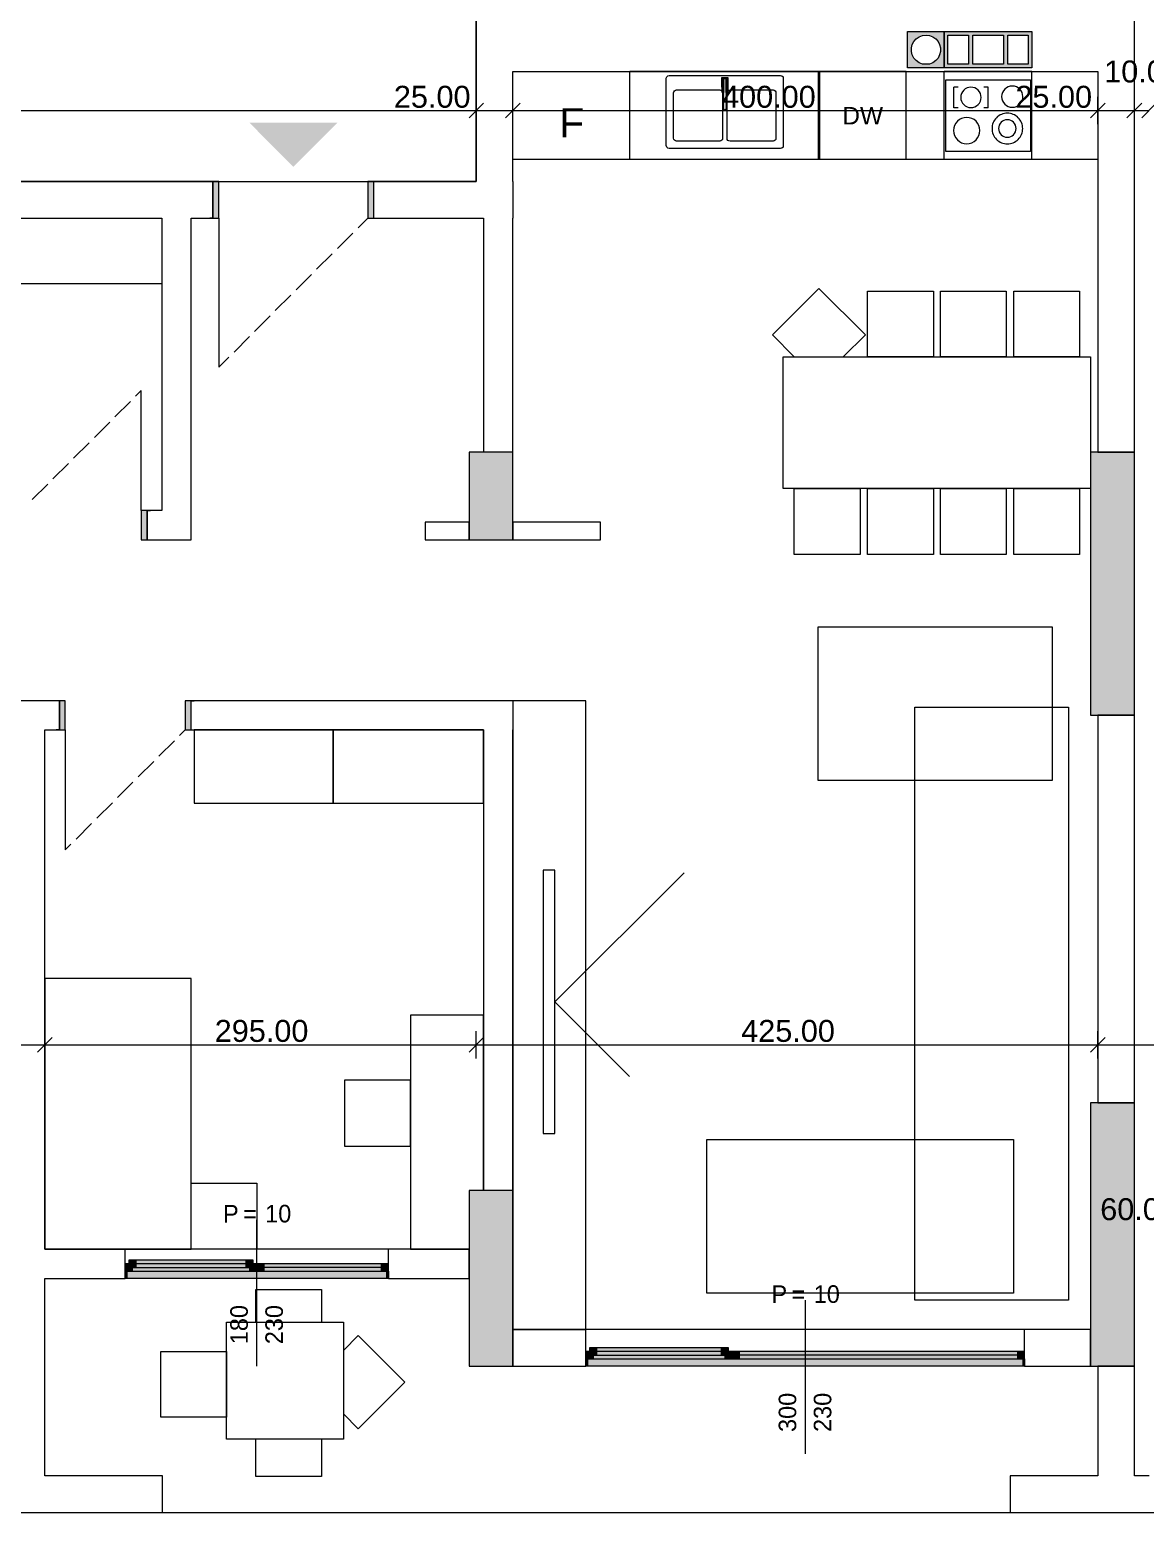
# Model space of a CAD drawing. Header units: millimetres. Extents: x 5493291 to 5652041, y -5155064 to -5098765.
# Drawn here: x 5576002 to 5583631, y -5130992 to -5120854 of the extents above; entities that cross this region are included whole.
import ezdxf

# ---------------------------------------------------------------- set-up
doc = ezdxf.new("R2010")
doc.units = ezdxf.units.MM
doc.header["$MEASUREMENT"] = 0
doc.layers.add('Drawing & Figure', color=7, linetype='Continuous')
for name, color, linetype, lineweight in [('Drawing & Figure_Pen_No__1', 7, 'Continuous', 13), ('Drawing & Figure_Pen_No__101', 252, 'Continuous', 13), ('Drawing & Figure_Pen_No__2', 8, 'Continuous', 13)]:
    doc.layers.add(name, color=color, linetype=linetype, lineweight=lineweight)
for name, color, linetype, lineweight, true_color in [('Drawing & Figure_Pen_No__102', 7, 'Continuous', 13, 0xcccccc), ('Drawing & Figure_Pen_No__105', 7, 'Continuous', 13, 0xcae6ff), ('Drawing & Figure_Pen_No__145', 7, 'Continuous', 13, 0x0077b0), ('Drawing & Figure_Pen_No__181', 7, 'Continuous', 5, 0x282828), ('Drawing & Figure_Pen_No__61', 7, 'Continuous', 13, 0x6a6a6a), ('Drawing & Figure_Pen_No__62', 7, 'Continuous', 13, 0xaaaaaa), ('Drawing & Figure_Pen_No__65', 7, 'Continuous', 20, 0x80c2ff)]:
    doc.layers.add(name, color=color, linetype=linetype, lineweight=lineweight, true_color=true_color)
doc.styles.add('GENERATED_STYLE_1', font='GIL_____.TTF')
doc.styles.add('GENERATED_STYLE_2', font='arial.ttf')
doc.styles.add('GENERATED_STYLE_3', font='ARIALUNI.ttf')

msp = doc.modelspace()

# ---------------------------------------------------------------- hatches: boundary and pattern name
at = {"layer": 'Drawing & Figure', "linetype": 'Continuous', "lineweight": 0}
h = msp.add_hatch(color=1, dxfattribs=at)
h.paths.add_polyline_path([(5582005, -5120886), (5582005, -5121096), (5582005, -5121116), (5582255, -5121116), (5582255, -5120866), (5582005, -5120866)])
h.paths.add_polyline_path([(5582031, -5121004), (5582031, -5120979), (5582037, -5120956), (5582048, -5120935), (5582064, -5120917), (5582084, -5120903), (5582106, -5120894), (5582131, -5120891), (5582154, -5120894), (5582177, -5120903), (5582197, -5120917), (5582213, -5120935), (5582224, -5120956), (5582230, -5120979), (5582230, -5121004), (5582224, -5121027), (5582213, -5121048), (5582197, -5121066), (5582177, -5121080), (5582154, -5121089), (5582131, -5121091), (5582106, -5121089), (5582084, -5121080), (5582064, -5121066), (5582048, -5121048), (5582037, -5121027)], flags=0)
h = msp.add_hatch(color=1, dxfattribs=at)
h.paths.add_polyline_path([(5582255, -5120866), (5582255, -5121116), (5582855, -5121116), (5582855, -5120866), (5582685, -5120866)])
h.paths.add_polyline_path([(5582280, -5120891), (5582421, -5120891), (5582421, -5121091), (5582280, -5121091)], flags=0)
h.paths.add_polyline_path([(5582661, -5121091), (5582450, -5121091), (5582450, -5120891), (5582661, -5120891)], flags=0)
h.paths.add_polyline_path([(5582690, -5121091), (5582690, -5120891), (5582830, -5120891), (5582830, -5121091)], flags=0)
at = {"layer": 'Drawing & Figure_Pen_No__1', "linetype": 'Continuous', "lineweight": 0, "true_color": 0xffffff}
for points in [[(5580775, -5121247), (5580775, -5121182), (5580735, -5121182), (5580735, -5121247), (5580747, -5121247), (5580747, -5121197), (5580749, -5121190), (5580756, -5121187), (5580761, -5121190), (5580764, -5121197), (5580764, -5121247)], [(5580736, -5121283), (5580747, -5121283), (5580747, -5121248), (5580736, -5121248)], [(5580764, -5121394), (5580764, -5121197), (5580761, -5121190), (5580756, -5121187), (5580749, -5121190), (5580747, -5121197), (5580747, -5121394), (5580749, -5121401), (5580756, -5121403), (5580761, -5121401)], [(5580775, -5121283), (5580775, -5121248), (5580764, -5121248), (5580764, -5121283)], [(5577255, -5122142), (5577295, -5122142), (5577295, -5121892), (5577255, -5121892)], [(5578355, -5121892), (5578315, -5121892), (5578315, -5122142), (5578355, -5122142)], [(5576805, -5124142), (5576765, -5124142), (5576765, -5124342), (5576805, -5124342)], [(5576205, -5125642), (5576245, -5125642), (5576245, -5125442), (5576205, -5125442)], [(5577105, -5125442), (5577065, -5125442), (5577065, -5125642), (5577105, -5125642)], [(5576680, -5129317), (5576730, -5129317), (5576730, -5129267), (5576680, -5129267)], [(5576730, -5129267), (5576730, -5129317), (5576705, -5129317), (5576705, -5129342), (5577505, -5129342), (5577505, -5129317), (5577480, -5129317), (5577480, -5129267)], [(5576730, -5129317), (5577480, -5129317), (5577480, -5129267), (5576730, -5129267)], [(5577530, -5129267), (5577480, -5129267), (5577480, -5129317), (5577530, -5129317)], [(5576655, -5129342), (5576705, -5129342), (5576705, -5129317), (5576680, -5129317), (5576680, -5129292), (5576655, -5129292)], [(5578455, -5129342), (5576655, -5129342), (5576655, -5129392), (5576665, -5129392), (5578445, -5129392), (5578455, -5129392)], [(5576655, -5129392), (5576665, -5129392), (5576665, -5129342), (5576655, -5129342)], [(5577555, -5129292), (5577530, -5129292), (5577530, -5129317), (5577505, -5129317), (5577505, -5129342), (5577555, -5129342)], [(5577555, -5129342), (5577605, -5129342), (5577605, -5129292), (5577555, -5129292)], [(5578405, -5129292), (5577605, -5129292), (5577605, -5129342), (5578405, -5129342)], [(5578455, -5129292), (5578405, -5129292), (5578405, -5129342), (5578455, -5129342)], [(5578445, -5129392), (5578455, -5129392), (5578455, -5129342), (5578445, -5129342)], [(5579805, -5129941), (5579856, -5129941), (5579856, -5129917), (5579830, -5129917), (5579830, -5129892), (5579805, -5129892)], [(5579830, -5129917), (5579881, -5129917), (5579881, -5129867), (5579830, -5129867)], [(5579881, -5129867), (5579881, -5129917), (5579856, -5129917), (5579856, -5129941), (5580756, -5129941), (5580756, -5129917), (5580731, -5129917), (5580731, -5129867)], [(5579881, -5129917), (5580731, -5129917), (5580731, -5129867), (5579881, -5129867)], [(5580780, -5129867), (5580731, -5129867), (5580731, -5129917), (5580780, -5129917)], [(5580805, -5129892), (5580780, -5129892), (5580780, -5129917), (5580756, -5129917), (5580756, -5129941), (5580805, -5129941)], [(5580805, -5129941), (5580855, -5129941), (5580855, -5129892), (5580805, -5129892)], [(5582756, -5129892), (5580855, -5129892), (5580855, -5129941), (5582756, -5129941)], [(5582805, -5129892), (5582756, -5129892), (5582756, -5129941), (5582805, -5129941)], [(5582805, -5129941), (5579805, -5129941), (5579805, -5129992), (5579815, -5129992), (5582795, -5129992), (5582805, -5129992)], [(5579805, -5129992), (5579815, -5129992), (5579815, -5129941), (5579805, -5129941)], [(5582795, -5129992), (5582805, -5129992), (5582805, -5129941), (5582795, -5129941)]]:
    msp.add_hatch(color=7, dxfattribs=at).paths.add_polyline_path(points)
at = {"layer": 'Drawing & Figure_Pen_No__1', "linetype": 'Continuous', "lineweight": 0, "true_color": 0x000000}
for points in [[(5578105, -5121491), (5577505, -5121491), (5577805, -5121792)], [(5579306, -5123742), (5579006, -5123742), (5579006, -5124342), (5579306, -5124342)], [(5583556, -5123742), (5583255, -5123742), (5583255, -5125542), (5583556, -5125542)], [(5583556, -5128191), (5583255, -5128191), (5583255, -5129992), (5583556, -5129992)], [(5579306, -5128791), (5579006, -5128791), (5579006, -5129992), (5579306, -5129992)]]:
    msp.add_hatch(color=18, dxfattribs=at).paths.add_polyline_path(points)

# ---------------------------------------------------------------- linework, layer by layer
at = {"layer": 'Drawing & Figure_Pen_No__1', "color": 7, "linetype": 'Continuous', "lineweight": 13}
for points in [[(5583556, -5123742), (5583556, -5118741)], [(5579055, -5120091), (5579055, -5121892)], [(5579055, -5121892), (5579055, -5120092)], [(5582005, -5120866), (5582255, -5120866)], [(5582005, -5120886), (5582005, -5120866)], [(5582255, -5120866), (5582255, -5121116)], [(5582255, -5120866), (5582685, -5120866)], [(5582255, -5121116), (5582255, -5120866)], [(5582685, -5120866), (5582855, -5120866)], [(5582855, -5120866), (5582855, -5121116)], [(5582005, -5121096), (5582005, -5120886)], [(5582031, -5120979), (5582037, -5120956)], [(5582037, -5120956), (5582048, -5120935)], [(5582048, -5120935), (5582064, -5120917)], [(5582064, -5120917), (5582084, -5120903)], [(5582084, -5120903), (5582106, -5120894)], [(5582106, -5120894), (5582131, -5120891)], [(5582131, -5120891), (5582154, -5120894)], [(5582154, -5120894), (5582177, -5120903)], [(5582177, -5120903), (5582197, -5120917)], [(5582197, -5120917), (5582213, -5120935)], [(5582213, -5120935), (5582224, -5120956)], [(5582224, -5120956), (5582230, -5120979)], [(5582280, -5120891), (5582421, -5120891)], [(5582280, -5121091), (5582280, -5120891)], [(5582421, -5120891), (5582421, -5121091)], [(5582450, -5121091), (5582450, -5120891)], [(5582450, -5120891), (5582661, -5120891)], [(5582661, -5120891), (5582661, -5121091)], [(5582690, -5121091), (5582690, -5120891)], [(5582690, -5120891), (5582830, -5120891)], [(5582830, -5120891), (5582830, -5121091)], [(5582031, -5121004), (5582031, -5120979)], [(5582037, -5121027), (5582031, -5121004)], [(5582048, -5121048), (5582037, -5121027)], [(5582064, -5121066), (5582048, -5121048)], [(5582084, -5121080), (5582064, -5121066)], [(5582197, -5121066), (5582177, -5121080)], [(5582213, -5121048), (5582197, -5121066)], [(5582224, -5121027), (5582213, -5121048)], [(5582230, -5121004), (5582224, -5121027)], [(5582230, -5120979), (5582230, -5121004)], [(5579306, -5121141), (5583306, -5121141)], [(5579306, -5121892), (5579306, -5121141)], [(5582005, -5121116), (5582005, -5121096)], [(5582255, -5121116), (5582005, -5121116)], [(5582106, -5121089), (5582084, -5121080)], [(5582131, -5121091), (5582106, -5121089)], [(5582154, -5121089), (5582131, -5121091)], [(5582177, -5121080), (5582154, -5121089)], [(5582855, -5121116), (5582255, -5121116)], [(5582421, -5121091), (5582280, -5121091)], [(5582661, -5121091), (5582450, -5121091)], [(5582830, -5121091), (5582690, -5121091)], [(5583306, -5121141), (5583306, -5123742)], [(5579055, -5121501), (5579055, -5121314)], [(5579306, -5121501), (5579306, -5121314)], [(5583306, -5121501), (5583306, -5121314)], [(5583556, -5121501), (5583556, -5121314)], [(5562205, -5121407), (5579055, -5121407)], [(5579055, -5121407), (5579306, -5121407)], [(5579306, -5121407), (5583306, -5121407)], [(5583306, -5121407), (5583556, -5121407)], [(5583556, -5121407), (5583656, -5121407)], [(5548204, -5121892), (5579055, -5121892)], [(5577255, -5121892), (5573655, -5121892)], [(5577255, -5121892), (5577233, -5121892)], [(5577255, -5121892), (5577233, -5121892)], [(5577255, -5121892), (5577233, -5121892)], [(5577255, -5122142), (5577255, -5121892)], [(5577255, -5122142), (5577255, -5121892)], [(5577255, -5122142), (5577255, -5121892)], [(5578355, -5121892), (5578377, -5121892)], [(5578355, -5122142), (5578355, -5121892)], [(5579055, -5121892), (5578355, -5121892)], [(5578355, -5122142), (5578355, -5121892)], [(5578355, -5122142), (5578355, -5121892)], [(5578355, -5121892), (5578377, -5121892)], [(5578355, -5121892), (5578377, -5121892)], [(5579306, -5121892), (5579306, -5122142)], [(5573655, -5122142), (5576905, -5122142)], [(5576905, -5122142), (5576905, -5124142)], [(5577105, -5122142), (5577255, -5122142)], [(5577105, -5124142), (5577105, -5122142)], [(5577255, -5122142), (5577233, -5122142)], [(5577255, -5122142), (5577233, -5122142)], [(5577255, -5122142), (5577233, -5122142)], [(5578355, -5122142), (5578377, -5122142)], [(5578355, -5122142), (5579105, -5122142)], [(5578355, -5122142), (5578377, -5122142)], [(5578355, -5122142), (5578377, -5122142)], [(5579105, -5122142), (5579105, -5123742)], [(5579306, -5123742), (5579306, -5122142)], [(5579306, -5123742), (5579006, -5123742)], [(5579006, -5123742), (5579006, -5124342)], [(5579306, -5123742), (5579105, -5123742)], [(5579306, -5124342), (5579306, -5123742)], [(5583556, -5123742), (5583255, -5123742)], [(5583255, -5123742), (5583255, -5125542)], [(5583306, -5123742), (5583556, -5123742)], [(5583556, -5125542), (5583556, -5123742)], [(5576805, -5124142), (5576827, -5124142)], [(5576805, -5124142), (5576805, -5124342)], [(5576905, -5124142), (5576805, -5124142)], [(5576805, -5124142), (5576805, -5124342)], [(5576805, -5124142), (5576805, -5124342)], [(5576805, -5124142), (5576827, -5124142)], [(5576805, -5124142), (5576827, -5124142)], [(5577105, -5124342), (5577105, -5124142)], [(5579006, -5124222), (5578706, -5124222)], [(5578706, -5124222), (5578706, -5124342)], [(5579006, -5124342), (5579006, -5124222)], [(5579905, -5124222), (5579306, -5124222)], [(5579306, -5124222), (5579306, -5124342)], [(5579905, -5124342), (5579905, -5124222)], [(5576805, -5124342), (5576827, -5124342)], [(5576805, -5124342), (5577105, -5124342)], [(5576805, -5124342), (5576827, -5124342)], [(5576805, -5124342), (5576827, -5124342)], [(5578706, -5124342), (5579006, -5124342)], [(5579006, -5124342), (5579306, -5124342)], [(5579306, -5124342), (5579905, -5124342)], [(5576205, -5125442), (5575805, -5125442)], [(5576205, -5125442), (5576183, -5125442)], [(5576205, -5125442), (5576183, -5125442)], [(5576205, -5125442), (5576183, -5125442)], [(5576205, -5125642), (5576205, -5125442)], [(5576205, -5125642), (5576205, -5125442)], [(5576205, -5125642), (5576205, -5125442)], [(5577105, -5125442), (5577127, -5125442)], [(5577105, -5125642), (5577105, -5125442)], [(5579306, -5125442), (5577105, -5125442)], [(5577105, -5125642), (5577105, -5125442)], [(5577105, -5125642), (5577105, -5125442)], [(5577105, -5125442), (5577127, -5125442)], [(5577105, -5125442), (5577127, -5125442)], [(5579306, -5125442), (5579306, -5125642)], [(5583255, -5125542), (5583556, -5125542)], [(5583306, -5125542), (5583306, -5128191)], [(5583556, -5125542), (5583306, -5125542)], [(5583556, -5128191), (5583556, -5125542)], [(5576105, -5125642), (5576205, -5125642)], [(5576105, -5129192), (5576105, -5125642)], [(5576205, -5125642), (5576183, -5125642)], [(5576205, -5125642), (5576183, -5125642)], [(5576205, -5125642), (5576183, -5125642)], [(5577105, -5125642), (5577127, -5125642)], [(5577105, -5125642), (5579105, -5125642)], [(5577105, -5125642), (5577127, -5125642)], [(5577105, -5125642), (5577127, -5125642)], [(5579105, -5125642), (5579105, -5128791)], [(5579306, -5128791), (5579306, -5125642)], [(5576105, -5127889), (5576105, -5127701)], [(5579055, -5127889), (5579055, -5127701)], [(5583306, -5127889), (5583306, -5127701)], [(5575905, -5127795), (5576105, -5127795)], [(5576105, -5127795), (5579055, -5127795)], [(5579055, -5127795), (5583306, -5127795)], [(5583306, -5127795), (5583906, -5127795)], [(5583556, -5128191), (5583255, -5128191)], [(5583255, -5128191), (5583255, -5129992)], [(5583306, -5128191), (5583556, -5128191)], [(5583556, -5129992), (5583556, -5128191)], [(5579306, -5128791), (5579006, -5128791)], [(5579006, -5128791), (5579006, -5129992)], [(5579306, -5128791), (5579105, -5128791)], [(5579306, -5129992), (5579306, -5128791)], [(5576655, -5129192), (5576105, -5129192)], [(5576655, -5129292), (5576655, -5129192)], [(5578455, -5129292), (5578455, -5129192)], [(5579006, -5129192), (5578455, -5129192)], [(5579006, -5129392), (5579006, -5129192)], [(5576655, -5129342), (5576655, -5129292)], [(5576655, -5129392), (5576655, -5129342)], [(5576655, -5129392), (5576655, -5129342)], [(5578455, -5129342), (5578455, -5129292)], [(5578455, -5129392), (5578455, -5129342)], [(5578455, -5129392), (5578455, -5129342)], [(5576105, -5130742), (5576105, -5129392)], [(5576105, -5129392), (5576655, -5129392)], [(5578455, -5129392), (5579006, -5129392)], [(5579805, -5129742), (5579306, -5129742)], [(5579306, -5129742), (5579306, -5129992)], [(5579805, -5129892), (5579805, -5129742)], [(5582805, -5129892), (5582805, -5129742)], [(5583255, -5129742), (5582805, -5129742)], [(5583255, -5129992), (5583255, -5129742)], [(5579805, -5129941), (5579805, -5129892)], [(5582805, -5129941), (5582805, -5129892)], [(5579006, -5129992), (5579306, -5129992)], [(5579306, -5129992), (5579805, -5129992)], [(5579805, -5129992), (5579805, -5129941)], [(5579805, -5129992), (5579805, -5129941)], [(5582805, -5129992), (5582805, -5129941)], [(5582805, -5129992), (5582805, -5129941)], [(5582805, -5129992), (5583255, -5129992)], [(5583255, -5129992), (5583556, -5129992)], [(5583306, -5129992), (5583306, -5130742)], [(5583556, -5129992), (5583306, -5129992)], [(5583556, -5130742), (5583556, -5129992)], [(5576911, -5130742), (5576105, -5130742)], [(5576911, -5130992), (5576911, -5130742)], [(5583306, -5130742), (5582706, -5130742)], [(5582706, -5130742), (5582706, -5130992)], [(5583656, -5130742), (5583556, -5130742)], [(5540454, -5130992), (5619357, -5130992)], [(5540454, -5130992), (5619357, -5130992)], [(5575305, -5130992), (5576911, -5130992)], [(5582706, -5130992), (5584506, -5130992)]]:
    msp.add_lwpolyline(points, dxfattribs=at)
at = {"layer": 'Drawing & Figure_Pen_No__101', "color": 252, "linetype": 'Continuous', "lineweight": 13}
for points in [[(5574805, -5122142), (5576905, -5122142)], [(5576905, -5122142), (5576905, -5122592)], [(5576905, -5122592), (5574805, -5122592)], [(5581080, -5122941), (5581398, -5122623)], [(5581398, -5122623), (5581716, -5122941)], [(5581730, -5122642), (5582181, -5122642)], [(5581730, -5123092), (5581730, -5122642)], [(5582181, -5122642), (5582181, -5123092)], [(5582230, -5122642), (5582680, -5122642)], [(5582230, -5123092), (5582230, -5122642)], [(5582680, -5122642), (5582680, -5123092)], [(5582731, -5122642), (5583180, -5122642)], [(5582731, -5123092), (5582731, -5122642)], [(5583180, -5122642), (5583180, -5123092)], [(5581230, -5123092), (5581080, -5122941)], [(5581716, -5122941), (5581565, -5123092)], [(5581155, -5123992), (5581155, -5123092)], [(5581155, -5123092), (5583255, -5123092)], [(5582181, -5123092), (5581730, -5123092)], [(5582680, -5123092), (5582230, -5123092)], [(5583180, -5123092), (5582731, -5123092)], [(5583255, -5123092), (5583255, -5123992)], [(5583255, -5123992), (5581155, -5123992)], [(5581230, -5123992), (5581680, -5123992)], [(5581230, -5124442), (5581230, -5123992)], [(5581680, -5123992), (5581680, -5124442)], [(5581730, -5123992), (5582181, -5123992)], [(5581730, -5124442), (5581730, -5123992)], [(5582181, -5123992), (5582181, -5124442)], [(5582230, -5123992), (5582680, -5123992)], [(5582230, -5124442), (5582230, -5123992)], [(5582680, -5123992), (5582680, -5124442)], [(5582731, -5123992), (5583180, -5123992)], [(5582731, -5124442), (5582731, -5123992)], [(5583180, -5123992), (5583180, -5124442)], [(5581680, -5124442), (5581230, -5124442)], [(5582181, -5124442), (5581730, -5124442)], [(5582680, -5124442), (5582230, -5124442)], [(5583180, -5124442), (5582731, -5124442)], [(5581394, -5125988), (5581394, -5124938)], [(5581394, -5124938), (5582994, -5124938)], [(5582994, -5124938), (5582994, -5125988)], [(5579805, -5125442), (5579306, -5125442)], [(5579306, -5125442), (5579306, -5129742)], [(5579805, -5129742), (5579805, -5125442)], [(5582055, -5129542), (5582055, -5125486)], [(5582055, -5125486), (5583105, -5125486)], [(5583105, -5125486), (5583105, -5129542)], [(5578076, -5125642), (5577127, -5125642)], [(5577127, -5125642), (5577127, -5126142)], [(5578076, -5126142), (5578076, -5125642)], [(5579105, -5125642), (5578076, -5125642)], [(5578076, -5125642), (5578076, -5126142)], [(5579105, -5126142), (5579105, -5125642)], [(5582994, -5125988), (5581394, -5125988)], [(5577127, -5126142), (5578076, -5126142)], [(5578076, -5126142), (5579105, -5126142)], [(5579592, -5126602), (5579513, -5126602)], [(5579513, -5126602), (5579513, -5128402)], [(5579592, -5128402), (5579592, -5126602)], [(5579592, -5127502), (5580476, -5126618)], [(5577105, -5127341), (5576105, -5127341)], [(5576105, -5127341), (5576105, -5129192)], [(5577105, -5129192), (5577105, -5127341)], [(5579592, -5127502), (5580103, -5128012)], [(5579105, -5127592), (5578605, -5127592)], [(5578605, -5127592), (5578605, -5129192)], [(5579105, -5128791), (5579105, -5127592)], [(5578605, -5128037), (5578155, -5128037)], [(5578155, -5128037), (5578155, -5128487)], [(5578605, -5128487), (5578605, -5128037)], [(5579513, -5128402), (5579592, -5128402)], [(5580633, -5129492), (5580633, -5128442)], [(5580633, -5128442), (5582729, -5128442)], [(5582729, -5128442), (5582729, -5129492)], [(5578155, -5128487), (5578605, -5128487)], [(5577105, -5129192), (5577105, -5128742)], [(5577105, -5128742), (5577555, -5128742)], [(5577555, -5128742), (5577555, -5129192)], [(5576105, -5129192), (5577105, -5129192)], [(5577555, -5129192), (5577105, -5129192)], [(5578605, -5129192), (5579006, -5129192)], [(5577548, -5129692), (5577548, -5129467)], [(5577548, -5129467), (5577998, -5129467)], [(5577998, -5129467), (5577998, -5129692)], [(5582729, -5129492), (5580633, -5129492)], [(5583105, -5129542), (5582055, -5129542)], [(5577348, -5129692), (5578148, -5129692)], [(5577348, -5130492), (5577348, -5129692)], [(5578148, -5129692), (5578148, -5130492)], [(5578148, -5129884), (5578249, -5129783)], [(5578249, -5129783), (5578567, -5130101)], [(5579306, -5129742), (5579805, -5129742)], [(5576898, -5130342), (5576898, -5129892)], [(5576898, -5129892), (5577348, -5129892)], [(5577348, -5129892), (5577348, -5130342)], [(5578567, -5130101), (5578249, -5130420)], [(5577348, -5130342), (5576898, -5130342)], [(5578249, -5130420), (5578148, -5130319)], [(5578148, -5130492), (5577348, -5130492)], [(5577548, -5130746), (5577548, -5130492)], [(5577998, -5130492), (5577998, -5130746)], [(5577998, -5130746), (5577548, -5130746)]]:
    msp.add_lwpolyline(points, dxfattribs=at)
at = {"layer": 'Drawing & Figure_Pen_No__102', "color": 254, "linetype": 'Continuous', "lineweight": 13, "true_color": 0xcccccc}
for points in [[(5581405, -5121141), (5580105, -5121141)], [(5580105, -5121742), (5580105, -5121141)], [(5580355, -5121186), (5580358, -5121176)], [(5580358, -5121176), (5580365, -5121169)], [(5580365, -5121169), (5580375, -5121167)], [(5580375, -5121167), (5581135, -5121167)], [(5581135, -5121167), (5581145, -5121169)], [(5581145, -5121169), (5581153, -5121176)], [(5581153, -5121176), (5581155, -5121186)], [(5581995, -5121141), (5581395, -5121141)], [(5581395, -5121742), (5581395, -5121141)], [(5581405, -5121742), (5581405, -5121141)], [(5581995, -5121742), (5581995, -5121141)], [(5582855, -5121141), (5582255, -5121141)], [(5582255, -5121742), (5582255, -5121141)], [(5582855, -5121742), (5582855, -5121141)], [(5580355, -5121647), (5580355, -5121186)], [(5580425, -5121266), (5580720, -5121266)], [(5580735, -5121247), (5580735, -5121182)], [(5580735, -5121182), (5580775, -5121182)], [(5580747, -5121247), (5580735, -5121247)], [(5580736, -5121283), (5580736, -5121248)], [(5580736, -5121248), (5580747, -5121248)], [(5580747, -5121197), (5580749, -5121190)], [(5580749, -5121190), (5580747, -5121197)], [(5580747, -5121394), (5580747, -5121197)], [(5580747, -5121197), (5580747, -5121247)], [(5580747, -5121248), (5580747, -5121283)], [(5580749, -5121190), (5580756, -5121187)], [(5580756, -5121187), (5580749, -5121190)], [(5580756, -5121187), (5580761, -5121190)], [(5580761, -5121190), (5580756, -5121187)], [(5580761, -5121190), (5580764, -5121197)], [(5580764, -5121197), (5580761, -5121190)], [(5580764, -5121197), (5580764, -5121394)], [(5580764, -5121247), (5580764, -5121197)], [(5580775, -5121247), (5580764, -5121247)], [(5580764, -5121283), (5580764, -5121248)], [(5580764, -5121248), (5580775, -5121248)], [(5580775, -5121182), (5580775, -5121247)], [(5580775, -5121248), (5580775, -5121283)], [(5580791, -5121266), (5581085, -5121266)], [(5581155, -5121186), (5581155, -5121647)], [(5582266, -5121687), (5582266, -5121197)], [(5582266, -5121197), (5582845, -5121197)], [(5582321, -5121388), (5582321, -5121248)], [(5582350, -5121248), (5582321, -5121248)], [(5582555, -5121248), (5582526, -5121248)], [(5582555, -5121388), (5582555, -5121248)], [(5582845, -5121197), (5582845, -5121687)], [(5580405, -5121597), (5580405, -5121286)], [(5580747, -5121283), (5580736, -5121283)], [(5580740, -5121286), (5580740, -5121597)], [(5580775, -5121283), (5580764, -5121283)], [(5580770, -5121597), (5580770, -5121286)], [(5581105, -5121286), (5581105, -5121597)], [(5580749, -5121401), (5580747, -5121394)], [(5580756, -5121403), (5580749, -5121401)], [(5580761, -5121401), (5580756, -5121403)], [(5580764, -5121394), (5580761, -5121401)], [(5582350, -5121388), (5582321, -5121388)], [(5582555, -5121388), (5582526, -5121388)], [(5580358, -5121657), (5580355, -5121647)], [(5580365, -5121664), (5580358, -5121657)], [(5580375, -5121666), (5580365, -5121664)], [(5581135, -5121666), (5580375, -5121666)], [(5580720, -5121616), (5580425, -5121616)], [(5581085, -5121616), (5580791, -5121616)], [(5581145, -5121664), (5581135, -5121666)], [(5581153, -5121657), (5581145, -5121664)], [(5581155, -5121647), (5581153, -5121657)], [(5581405, -5121742), (5580105, -5121742)], [(5581995, -5121742), (5581395, -5121742)], [(5582855, -5121742), (5582255, -5121742)], [(5582845, -5121687), (5582266, -5121687)]]:
    msp.add_lwpolyline(points, dxfattribs=at)
for points in [[(5580405, -5121286, -0.413716), (5580425, -5121266)], [(5580720, -5121266, -0.413732), (5580740, -5121286)], [(5580770, -5121286, -0.413745), (5580791, -5121266)], [(5581085, -5121266, -0.413745), (5581105, -5121286)], [(5580425, -5121616, -0.413718), (5580405, -5121597)], [(5580740, -5121597, -0.413733), (5580720, -5121616)], [(5580791, -5121616, -0.413746), (5580770, -5121597)], [(5581105, -5121597, -0.413746), (5581085, -5121616)]]:
    msp.add_lwpolyline(points, format="xyb", dxfattribs=at)
for points in [[(5582508, -5121317, 0.414214), (5582438, -5121247, 0.414214), (5582368, -5121317, 0.414214), (5582438, -5121387, 0.414214)], [(5582793, -5121312, 0.414214), (5582721, -5121240, 0.414214), (5582648, -5121312, 0.414214), (5582721, -5121385, 0.414214)], [(5582499, -5121544, 0.414214), (5582409, -5121454, 0.414214), (5582319, -5121544, 0.414214), (5582409, -5121634, 0.414214)], [(5582792, -5121530, 0.414214), (5582687, -5121425, 0.414214), (5582582, -5121530, 0.414214), (5582687, -5121635, 0.414214)], [(5582747, -5121530, 0.414214), (5582687, -5121470, 0.414214), (5582627, -5121530, 0.414214), (5582687, -5121590, 0.414214)]]:
    msp.add_lwpolyline(points, format="xyb", close=True, dxfattribs=at)
at = {"layer": 'Drawing & Figure_Pen_No__145', "color": 144, "linetype": 'Continuous', "lineweight": 13, "true_color": 0x0077b0}
for points in [[(5579105, -5121357), (5579006, -5121458)], [(5579355, -5121357), (5579255, -5121458)], [(5583356, -5121357), (5583255, -5121458)], [(5583606, -5121357), (5583505, -5121458)], [(5583705, -5121357), (5583606, -5121458)], [(5576155, -5127745), (5576055, -5127845)], [(5579105, -5127745), (5579006, -5127845)], [(5583356, -5127745), (5583255, -5127845)], [(5577555, -5129992), (5577555, -5128992)], [(5581306, -5130592), (5581306, -5129542)]]:
    msp.add_lwpolyline(points, dxfattribs=at)
at = {"layer": 'Drawing & Figure_Pen_No__181', "color": 250, "linetype": 'Continuous', "lineweight": 5, "true_color": 0x282828}
for points in [[(5578315, -5122142), (5578247, -5122210)], [(5578212, -5122245), (5578106, -5122351)], [(5578071, -5122386), (5577964, -5122492)], [(5577929, -5122528), (5577823, -5122634)], [(5577788, -5122669), (5577681, -5122775)], [(5577646, -5122811), (5577540, -5122917)], [(5577504, -5122952), (5577399, -5123058)], [(5577363, -5123094), (5577295, -5123162)], [(5576585, -5123502), (5576691, -5123396)], [(5576726, -5123360), (5576765, -5123322)], [(5576444, -5123643), (5576550, -5123537)], [(5576302, -5123785), (5576408, -5123679)], [(5576161, -5123926), (5576267, -5123820)], [(5576019, -5124067), (5576125, -5123961)], [(5576991, -5125716), (5576885, -5125822)], [(5577065, -5125642), (5577026, -5125680)], [(5576850, -5125857), (5576744, -5125963)], [(5576708, -5125999), (5576602, -5126105)], [(5576567, -5126140), (5576461, -5126246)], [(5576425, -5126281), (5576319, -5126388)], [(5576284, -5126423), (5576245, -5126462)]]:
    msp.add_lwpolyline(points, dxfattribs=at)
at = {"layer": 'Drawing & Figure_Pen_No__2', "color": 8, "linetype": 'Continuous', "lineweight": 13}
for points in [[(5578455, -5129192), (5576655, -5129192)], [(5576655, -5129292), (5576655, -5129192)], [(5576730, -5129267), (5576680, -5129267)], [(5576680, -5129267), (5576680, -5129317)], [(5577480, -5129267), (5576730, -5129267)], [(5576730, -5129317), (5576730, -5129267)], [(5577480, -5129267), (5576730, -5129267)], [(5577530, -5129267), (5577480, -5129267)], [(5577480, -5129267), (5577480, -5129317)], [(5577530, -5129317), (5577530, -5129267)], [(5578455, -5129292), (5578455, -5129192)], [(5576680, -5129292), (5576655, -5129292)], [(5576655, -5129342), (5576655, -5129292)], [(5576655, -5129342), (5576655, -5129292)], [(5576655, -5129392), (5576655, -5129342)], [(5576655, -5129342), (5576665, -5129342)], [(5576655, -5129342), (5576705, -5129342)], [(5576655, -5129392), (5576655, -5129342)], [(5576655, -5129392), (5576655, -5129342)], [(5576655, -5129392), (5576655, -5129342)], [(5576665, -5129342), (5576665, -5129392)], [(5576680, -5129317), (5576680, -5129292)], [(5576705, -5129317), (5576680, -5129317)], [(5576680, -5129317), (5576730, -5129317)], [(5576705, -5129342), (5576705, -5129317)], [(5576705, -5129342), (5577505, -5129342)], [(5577480, -5129292), (5576730, -5129292)], [(5576730, -5129317), (5577480, -5129317)], [(5577480, -5129317), (5577530, -5129317)], [(5577530, -5129317), (5577505, -5129317)], [(5577505, -5129317), (5577505, -5129342)], [(5577505, -5129342), (5577555, -5129342)], [(5577555, -5129292), (5577530, -5129292)], [(5577530, -5129292), (5577530, -5129317)], [(5577605, -5129292), (5577555, -5129292)], [(5577555, -5129342), (5577605, -5129342)], [(5577605, -5129342), (5577605, -5129292)], [(5578405, -5129292), (5577605, -5129292)], [(5578405, -5129317), (5577605, -5129317)], [(5577605, -5129342), (5578405, -5129342)], [(5578455, -5129292), (5578405, -5129292)], [(5578405, -5129292), (5578405, -5129342)], [(5578405, -5129342), (5578455, -5129342)], [(5578445, -5129392), (5578445, -5129342)], [(5578445, -5129342), (5578455, -5129342)], [(5578455, -5129342), (5578455, -5129292)], [(5578455, -5129342), (5578455, -5129292)], [(5578455, -5129342), (5578455, -5129392)], [(5578455, -5129392), (5578455, -5129342)], [(5578455, -5129392), (5578455, -5129342)], [(5578455, -5129392), (5578455, -5129342)], [(5578455, -5129392), (5576655, -5129392)], [(5576665, -5129392), (5576655, -5129392)], [(5578445, -5129392), (5576665, -5129392)], [(5578455, -5129392), (5578445, -5129392)], [(5582805, -5129742), (5579805, -5129742)], [(5579805, -5129892), (5579805, -5129742)], [(5582805, -5129892), (5582805, -5129742)], [(5579830, -5129892), (5579805, -5129892)], [(5579805, -5129941), (5579805, -5129892)], [(5579805, -5129941), (5579805, -5129892)], [(5579881, -5129867), (5579830, -5129867)], [(5579830, -5129867), (5579830, -5129917)], [(5579830, -5129917), (5579830, -5129892)], [(5580731, -5129867), (5579881, -5129867)], [(5579881, -5129917), (5579881, -5129867)], [(5580731, -5129867), (5579881, -5129867)], [(5580731, -5129892), (5579881, -5129892)], [(5580780, -5129867), (5580731, -5129867)], [(5580731, -5129867), (5580731, -5129917)], [(5580780, -5129917), (5580780, -5129867)], [(5580805, -5129892), (5580780, -5129892)], [(5580780, -5129892), (5580780, -5129917)], [(5580855, -5129892), (5580805, -5129892)], [(5580855, -5129941), (5580855, -5129892)], [(5582756, -5129892), (5580855, -5129892)], [(5582805, -5129892), (5582756, -5129892)], [(5582756, -5129892), (5582756, -5129941)], [(5582805, -5129941), (5582805, -5129892)], [(5582805, -5129941), (5582805, -5129892)], [(5579805, -5129992), (5579805, -5129941)], [(5579805, -5129941), (5579815, -5129941)], [(5579805, -5129941), (5579856, -5129941)], [(5579805, -5129992), (5579805, -5129941)], [(5579805, -5129992), (5579805, -5129941)], [(5579805, -5129992), (5579805, -5129941)], [(5582805, -5129992), (5579805, -5129992)], [(5579815, -5129992), (5579805, -5129992)], [(5579815, -5129941), (5579815, -5129992)], [(5582795, -5129992), (5579815, -5129992)], [(5579856, -5129917), (5579830, -5129917)], [(5579830, -5129917), (5579881, -5129917)], [(5579856, -5129941), (5579856, -5129917)], [(5579856, -5129941), (5580756, -5129941)], [(5579881, -5129917), (5580731, -5129917)], [(5580731, -5129917), (5580780, -5129917)], [(5580780, -5129917), (5580756, -5129917)], [(5580756, -5129917), (5580756, -5129941)], [(5580756, -5129941), (5580805, -5129941)], [(5580805, -5129941), (5580855, -5129941)], [(5582756, -5129917), (5580855, -5129917)], [(5580855, -5129941), (5582756, -5129941)], [(5582756, -5129941), (5582805, -5129941)], [(5582795, -5129992), (5582795, -5129941)], [(5582795, -5129941), (5582805, -5129941)], [(5582805, -5129992), (5582795, -5129992)], [(5582805, -5129941), (5582805, -5129992)], [(5582805, -5129992), (5582805, -5129941)], [(5582805, -5129992), (5582805, -5129941)], [(5582805, -5129992), (5582805, -5129941)]]:
    msp.add_lwpolyline(points, dxfattribs=at)
at = {"layer": 'Drawing & Figure_Pen_No__61', "color": 251, "linetype": 'Continuous', "lineweight": 13, "true_color": 0x6a6a6a}
for points in [[(5577295, -5121892), (5577255, -5121892)], [(5577255, -5121892), (5577255, -5122142)], [(5577295, -5122142), (5577295, -5121892)], [(5578355, -5121892), (5578315, -5121892)], [(5578315, -5121892), (5578315, -5122142)], [(5578355, -5122142), (5578355, -5121892)], [(5577255, -5122142), (5577295, -5122142)], [(5577295, -5122142), (5577295, -5123162)], [(5578315, -5122142), (5578355, -5122142)], [(5576765, -5124142), (5576765, -5123322)], [(5576805, -5124142), (5576765, -5124142)], [(5576765, -5124142), (5576765, -5124342)], [(5576805, -5124342), (5576805, -5124142)], [(5576765, -5124342), (5576805, -5124342)], [(5576245, -5125442), (5576205, -5125442)], [(5576205, -5125442), (5576205, -5125642)], [(5576245, -5125642), (5576245, -5125442)], [(5577105, -5125442), (5577065, -5125442)], [(5577065, -5125442), (5577065, -5125642)], [(5577105, -5125642), (5577105, -5125442)], [(5576205, -5125642), (5576245, -5125642)], [(5576245, -5125642), (5576245, -5126462)], [(5577065, -5125642), (5577105, -5125642)]]:
    msp.add_lwpolyline(points, dxfattribs=at)
at = {"layer": 'Drawing & Figure_Pen_No__62', "color": 253, "linetype": 'Continuous', "lineweight": 13, "true_color": 0xaaaaaa}
for points in [[(5579306, -5121141), (5583306, -5121141)], [(5579306, -5121742), (5579306, -5121141)], [(5583306, -5121141), (5583306, -5121742)], [(5583306, -5121742), (5579306, -5121742)]]:
    msp.add_lwpolyline(points, dxfattribs=at)

# ---------------------------------------------------------------- texts
at = {"layer": 'Drawing & Figure_Pen_No__1', "color": 7, "linetype": 'Continuous', "lineweight": 13, "attachment_point": 7}
for s, insert, char_height, style in [('\\A1;{\\pql;\\fArial|b0|i0|c0|p0;\\W1.000000;10.00}', (5583349, -5121217), 150, 'GENERATED_STYLE_2'), ('\\A1;{\\pql;\\fArial|b0|i0|c0|p0;\\W1.000000;25.00}', (5578492, -5121390), 150, 'GENERATED_STYLE_2'), ('\\A1;{\\pql;\\fArial|b0|i0|c0|p0;\\W1.000000;400.00}', (5580736, -5121390), 150, 'GENERATED_STYLE_2'), ('\\A1;{\\pql;\\fArial|b0|i0|c0|p0;\\W1.000000;25.00}', (5582742, -5121390), 150, 'GENERATED_STYLE_2'), ('\\A1;{\\pql;\\fArial|b0|i0|c0|p0;\\W1.000000;295.00}', (5577267, -5127777), 150, 'GENERATED_STYLE_2'), ('\\A1;{\\pql;\\fArial|b0|i0|c0|p0;\\W1.000000;425.00}', (5580867, -5127777), 150, 'GENERATED_STYLE_2'), ('\\A1;{\\pql;\\fArial|b0|i0|c0|p0;\\W1.000000;60.00}', (5583322, -5128996), 150, 'GENERATED_STYLE_2'), ('\\A1;{\\pql;\\fGill Sans MT|b0|i0|c0|p0;\\W1.000000;P}', (5577324, -5129010), 120, 'GENERATED_STYLE_1'), ('\\A1;{\\pql;\\fGill Sans MT|b0|i0|c0|p0;\\W1.000000;=}', (5577461, -5129010), 120, 'GENERATED_STYLE_1'), ('\\A1;{\\pql;\\fGill Sans MT|b0|i0|c0|p0;\\W1.000000;10}', (5577612, -5129011), 120, 'GENERATED_STYLE_1'), ('\\A1;{\\pql;\\fGill Sans MT|b0|i0|c0|p0;\\W1.000000; }', (5577412, -5129010), 120, 'GENERATED_STYLE_1'), ('\\A1;{\\pql;\\fGill Sans MT|b0|i0|c0|p0;\\W1.000000; }', (5577563, -5129010), 120, 'GENERATED_STYLE_1'), ('\\A1;{\\pql;\\fGill Sans MT|b0|i0|c0|p0;\\W1.000000;P}', (5581074, -5129560), 120, 'GENERATED_STYLE_1'), ('\\A1;{\\pql;\\fGill Sans MT|b0|i0|c0|p0;\\W1.000000;=}', (5581211, -5129560), 120, 'GENERATED_STYLE_1'), ('\\A1;{\\pql;\\fGill Sans MT|b0|i0|c0|p0;\\W1.000000;10}', (5581363, -5129561), 120, 'GENERATED_STYLE_1'), ('\\A1;{\\pql;\\fGill Sans MT|b0|i0|c0|p0;\\W1.000000; }', (5581162, -5129560), 120, 'GENERATED_STYLE_1'), ('\\A1;{\\pql;\\fGill Sans MT|b0|i0|c0|p0;\\W1.000000; }', (5581314, -5129560), 120, 'GENERATED_STYLE_1')]:
    msp.add_mtext(s, dxfattribs=dict(at, insert=insert, char_height=char_height, style=style))
at = {"layer": 'Drawing & Figure_Pen_No__1', "color": 7, "linetype": 'Continuous', "lineweight": 13, "char_height": 120, "attachment_point": 7, "rotation": 90, "style": 'GENERATED_STYLE_1'}
for s, insert in [('\\A1;{\\pql;\\fGill Sans MT|b0|i0|c0|p0;\\W1.000000;180}', (5577495, -5129842)), ('\\A1;{\\pql;\\fGill Sans MT|b0|i0|c0|p0;\\W1.000000;230}', (5577735, -5129842)), ('\\A1;{\\pql;\\fGill Sans MT|b0|i0|c0|p0;\\W1.000000;300}', (5581245, -5130442)), ('\\A1;{\\pql;\\fGill Sans MT|b0|i0|c0|p0;\\W1.000000;230}', (5581485, -5130442))]:
    msp.add_mtext(s, dxfattribs=dict(at, insert=insert))
at = {"layer": 'Drawing & Figure_Pen_No__105', "color": 254, "linetype": 'Continuous', "lineweight": 13, "true_color": 0xcae6ff, "insert": (5581558, -5121502), "char_height": 120, "attachment_point": 7, "style": 'GENERATED_STYLE_2'}
msp.add_mtext('\\A1;{\\pql;\\fArial|b0|i0|c0|p0;\\W1.000000;DW}', dxfattribs=at)
at = {"layer": 'Drawing & Figure_Pen_No__65', "color": 151, "linetype": 'Continuous', "lineweight": 20, "true_color": 0x80c2ff, "insert": (5579623, -5121591), "char_height": 200.01, "attachment_point": 7, "style": 'GENERATED_STYLE_3'}
msp.add_mtext('\\A1;{\\pql;\\fArial Unicode MS|b0|i0|c0|p0;\\W1.000000;F}', dxfattribs=at)

doc.saveas('drawing.dxf')
